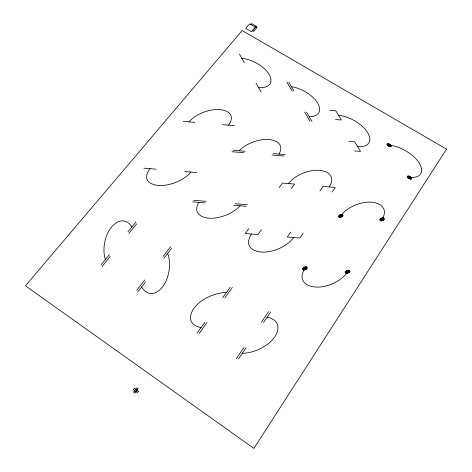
<?xml version="1.0" encoding="UTF-8"?>
<svg xmlns="http://www.w3.org/2000/svg" width="472" height="472" viewBox="0 0 472 472"><rect width="100%" height="100%" fill="white"/><g stroke="black" fill="none" stroke-linecap="round" stroke-linejoin="round"><path stroke-width="0.71" d="M236.236 358.696L243.871 347.604M261.299 322.276L268.615 311.656M238.496 358.879L246.118 347.787M263.512 322.459L270.81 311.833M303.248 233.209L299.879 238.018L287.277 236.985L290.687 232.177M332.129 191.98L335.303 187.449L323.113 186.44L319.904 190.971M199.284 333.315L207.072 322.512M224.843 297.856L232.301 287.507M197.054 333.132L204.848 322.335M222.66 297.679L230.13 287.33M261.358 229.77L257.859 234.566L245.245 233.534L248.785 228.737M291.36 188.611L294.652 184.086L282.451 183.077L279.117 187.596M136.691 290.31L144.709 280.002M163.041 256.449L170.734 246.567M137.535 292.215L145.559 281.89M163.896 258.284L171.59 248.384M101.25 264.656L109.398 254.632M128.006 231.74L135.824 222.123M102.052 266.515L110.2 256.473M128.815 233.528L136.632 223.893M255.393 27.146L251.523 31.748L245.764 28.408L249.647 23.83L256.072 27.523L256.839 26.603L251.629 23.6L250.856 24.514M192.547 201.874L204.972 202.895M233.953 205.285L246.36 206.311M329.934 110.306L335.745 110.796L341.362 119.994L335.521 119.51M183.124 121.357L194.96 122.342M222.56 124.649L234.383 125.635M348.796 141.382L354.714 141.871L360.543 151.423L354.596 150.928M233.133 150.279L245.139 151.276M273.135 153.601L285.123 154.598M231.994 151.724L244.012 152.721M272.037 155.052L284.038 156.049M143.942 168.197L156.161 169.206M184.658 171.572L196.871 172.581M193.762 200.329L206.175 201.349M235.127 203.739L247.523 204.76M135.676 389.223L137.039 390.208M134.544 390.769L135.912 391.748M288.746 82.169L294.021 91.078M306.558 112.242L312.027 121.475M286.84 82.01L292.103 90.913M304.617 112.076L310.074 121.316M239.398 54.085L244.331 62.711M256.042 83.19L261.158 92.129M267.099 317.237A20.048 19.576 28.3 0 1 272.981 319.314A9.458 9.186 26.1 0 1 277.919 329.013A19.901 19.387 21.1 0 1 274.922 336.648A31.04 30.22 14.4 0 1 268.946 343.162A46.586 45.141 7.4 0 1 249.133 352.56A31.093 30.361 11.2 0 1 242.372 353.233M201.042 327.603A19.783 19.128 -9.1 0 1 195.166 325.503A9.44 9.157 -13.5 0 1 190.641 315.792A19.889 19.358 -9.1 0 1 193.992 308.304A31.211 30.538 -5 0 1 200.169 302.021A47.418 46.763 1.9 0 1 219.787 293.171A31.128 30.426 0.1 0 1 226.353 292.563M167.702 253.387A30.639 28.379 -17.5 0 1 169.171 259.287A46.569 42.917 -19.9 0 1 166.734 279.4A30.78 28.585 -18.6 0 1 162.539 286.917A19.677 18.384 -18.2 0 1 156.279 292.315A9.369 8.803 -18.8 0 1 145.459 291.436A19.623 18.426 -16.2 0 1 141.641 286.929M105.398 259.559A30.403 27.936 -16.3 0 1 104.129 253.635A45.69 42.173 -13.8 0 1 107.262 234.041A30.261 27.736 -15.3 0 1 111.593 226.961A19.293 17.582 -15.8 0 1 117.782 221.964A9.115 8.26 -15.5 0 1 128.195 222.819A19.346 17.541 -17.1 0 1 131.847 227.014M347.61 271.884A29.996 27.671 22.6 0 1 342.159 277.89A44.958 41.406 19.7 0 1 323.603 286.504A30.031 27.801 22 0 1 314.96 287.005A19.299 17.954 23.4 0 1 307.077 284.716A9.198 8.602 23.9 0 1 302.127 275.495A19.441 18.119 25.8 0 1 304.9 268.397M293.578 237.499A29.299 26.933 10.4 0 1 288.014 243.275A43.996 40.244 8.3 0 1 269.447 251.535A29.352 27.046 9.4 0 1 260.91 252.001A18.851 17.47 9.7 0 1 253.204 249.776A8.986 8.366 9.2 0 1 248.602 240.885A18.963 17.659 11.4 0 1 251.558 234.053M240.065 205.792A28.827 26.054 1.1 0 1 235.658 209.804A43.33 38.905 -0.1 0 1 217.09 217.734A28.892 26.149 0.1 0 1 208.653 218.158A18.555 16.886 -0.2 0 1 201.119 216.005A8.844 8.083 -1.3 0 1 196.848 207.42A18.65 17.075 0.4 0 1 198.883 202.394M190.765 172.073A28.479 25.116 -4.8 0 1 185.006 177.425A42.828 37.5 -5.4 0 1 166.451 185.036A28.556 25.199 -5.6 0 1 158.114 185.431A18.343 16.266 -6.2 0 1 150.745 183.337A8.75 7.782 -7.2 0 1 146.78 175.047A18.432 16.443 -6.1 0 1 150.055 168.705M382.066 219.374A18.656 16.567 22.7 0 0 384.414 212.772A8.862 7.847 23.7 0 0 379.317 204.317A18.786 16.715 24.1 0 0 371.788 202.211A29.618 26.467 25.1 0 0 363.629 202.618A45.194 40.551 27.1 0 0 346.029 210.406A29.647 26.597 24.9 0 0 340.772 215.969M288.551 183.578A28.898 25.972 15.7 0 1 293.92 178.221A43.979 39.648 17.8 0 1 311.532 170.746A28.857 25.86 16.3 0 1 319.597 170.368A18.314 16.325 15.7 0 1 326.966 172.416A8.643 7.664 15.7 0 1 331.727 180.581A18.207 16.166 14.5 0 1 329.208 186.947M239.221 150.78A28.338 25.228 7.4 0 1 243.463 147.063A43.07 38.551 8.9 0 1 261.081 139.877A28.285 25.128 8.1 0 1 269.058 139.529A17.96 15.865 8 0 1 276.267 141.517A8.478 7.452 8.3 0 1 280.722 149.412A17.865 15.7 7.2 0 1 279.005 154.09M189.042 121.853A27.919 24.408 1 0 1 194.588 116.879A42.403 37.317 1.9 0 1 212.199 109.97A27.86 24.326 1.7 0 1 220.088 109.646A17.688 15.358 1.9 0 1 227.15 111.587A8.348 7.216 2.4 0 1 231.309 119.215A17.6 15.198 1.4 0 1 228.472 125.139M389.17 145.228A28.509 24.615 21.5 0 1 397.041 146.886A43.412 37.772 22.1 0 1 414.038 156.893A28.591 24.674 22.2 0 1 419.136 162.887A18.219 15.641 22.6 0 1 421.608 169.46A8.649 7.399 23.3 0 1 416.87 176.729A18.131 15.476 22.4 0 1 409.513 177.549M338.548 115.38A27.836 24.037 15.1 0 1 346.265 117.003A42.374 36.881 15.3 0 1 362.738 126.697A27.907 24.107 15.8 0 1 367.582 132.502A17.777 15.287 16.4 0 1 369.818 138.851A8.437 7.233 17.2 0 1 364.909 145.86A17.694 15.122 16.5 0 1 357.617 146.633M309.231 116.749A17.34 14.732 10.8 0 0 314.564 115.947A8.26 7.045 11.3 0 0 319.627 109.185A17.423 14.886 10.5 0 0 317.615 103.043A27.358 23.458 9.7 0 0 313.013 97.433A41.56 35.872 8.9 0 0 297.041 88.034A27.305 23.388 9.1 0 0 291.413 86.677M258.591 87.645A17.051 14.307 5.9 0 0 265.754 86.948A8.124 6.844 6.2 0 0 270.963 80.423A17.139 14.455 5.4 0 0 269.17 74.487A26.922 22.762 4.6 0 0 264.792 69.048A40.911 34.786 3.6 0 0 249.299 59.932A26.874 22.686 4.1 0 0 241.859 58.386M409.967 177.714L409.082 177.289L409.967 177.714M410.416 177.879C408.233 179.03 408.628 175.2 410.416 177.879M410.864 178.05L410.581 178.487A1.097 0.944 23.6 0 1 410.138 178.534A1.723 1.481 23.6 0 1 409.655 178.434L408.616 177.814A1.723 1.481 23.6 0 1 408.309 177.448A1.168 1.003 23.5 0 1 408.156 177.024L408.451 176.611A1.097 0.944 23.6 0 1 408.894 176.558A1.723 1.481 23.6 0 1 409.371 176.664L410.41 177.277A1.723 1.481 23.6 0 1 410.717 177.649A1.097 0.944 23.7 0 1 410.864 178.05M411.318 178.215L410.935 178.799A1.469 1.263 23.7 0 1 410.345 178.864A2.295 1.971 23.6 0 1 409.702 178.729L408.321 177.903A2.295 1.971 23.5 0 1 407.908 177.413A1.558 1.339 23.5 0 1 407.702 176.847L408.097 176.298A1.469 1.263 23.5 0 1 408.687 176.233A2.295 1.976 23.6 0 1 409.33 176.369L410.711 177.189A2.301 1.976 23.7 0 1 411.118 177.678A1.469 1.263 23.7 0 1 411.318 178.215M411.767 178.381L411.289 179.112A1.835 1.575 23.7 0 1 410.551 179.195A2.867 2.466 23.6 0 1 409.749 179.024L408.02 177.991A2.867 2.466 23.5 0 1 407.507 177.383A1.947 1.67 23.5 0 1 407.248 176.675L407.743 175.985A1.835 1.575 23.5 0 1 408.481 175.903A2.873 2.472 23.6 0 1 409.283 176.074L411.012 177.1A2.873 2.472 23.7 0 1 411.525 177.714A1.835 1.575 23.7 0 1 411.767 178.381M390.055 145.547C387.907 146.656 388.314 142.963 390.055 145.547M390.491 145.712L390.208 146.131A1.074 0.914 19.9 0 1 389.772 146.178A1.681 1.434 19.9 0 1 389.3 146.078L388.285 145.482A1.681 1.434 19.8 0 1 387.99 145.128A1.139 0.973 19.8 0 1 387.842 144.721L388.137 144.32A1.074 0.914 19.8 0 1 388.574 144.273A1.681 1.434 19.8 0 1 389.046 144.373L390.055 144.969A1.681 1.434 19.9 0 1 390.356 145.323A1.074 0.914 19.9 0 1 390.491 145.712M390.934 145.872L390.55 146.432A1.434 1.221 19.9 0 1 389.972 146.497A2.242 1.912 19.9 0 1 389.341 146.361L387.99 145.565A2.242 1.912 19.8 0 1 387.595 145.093A1.522 1.298 19.8 0 1 387.4 144.55L387.795 144.019A1.434 1.221 19.8 0 1 388.373 143.96A2.242 1.912 19.8 0 1 389.005 144.09L390.35 144.886A2.242 1.912 19.9 0 1 390.751 145.358A1.434 1.221 19.9 0 1 390.934 145.872M391.376 146.031L390.899 146.739A1.788 1.528 19.9 0 1 390.173 146.816A2.802 2.389 19.9 0 1 389.382 146.65L387.695 145.653A2.802 2.384 19.8 0 1 387.199 145.063A1.9 1.617 19.8 0 1 386.957 144.379L387.453 143.718A1.788 1.528 19.8 0 1 388.173 143.641A2.802 2.395 19.8 0 1 388.963 143.807L390.645 144.804A2.802 2.395 19.9 0 1 391.141 145.394A1.788 1.528 19.9 0 1 391.376 146.031M389.612 145.388L388.751 144.981L389.612 145.388M382.526 219.279L381.606 219.48L382.526 219.279M382.987 219.179C381.069 221.698 380.857 217.562 382.987 219.179M348.088 271.778C347.085 273.123 346.991 270.928 348.088 271.778M348.566 271.671C346.554 274.362 346.371 269.972 348.566 271.671M341.232 215.875C340.253 217.132 340.176 215.067 341.232 215.875M341.698 215.775C339.734 218.294 339.58 214.164 341.698 215.775M305.384 268.291C304.351 269.63 304.292 267.441 305.384 268.291M305.868 268.185C303.803 270.863 303.685 266.485 305.868 268.185M446.541 149.158L253.889 448.4L25.458 285.814L242.177 30.527L446.541 149.158M138.042 388.839L134.904 393.117L133.541 392.132L136.679 387.86L138.042 388.839M138.367 391.294L137.364 392.663L133.222 389.677L134.225 388.314L138.367 391.294M255.883 26.733L252.496 30.751L253.653 31.423L257.033 27.394L255.883 26.733M346.879 270.58L346.023 271.111A3.044 2.797 28.4 0 0 345.48 271.713A2.065 1.894 28.2 0 0 345.203 272.462L345.728 273.329A1.941 1.782 28 0 0 346.513 273.559A3.038 2.791 27.8 0 0 347.368 273.506L349.203 272.657A3.038 2.791 27.8 0 0 349.746 272.061A1.941 1.782 28 0 0 350.006 271.353L349.492 270.444A1.941 1.782 28.2 0 0 348.708 270.214A3.044 2.797 28.4 0 0 347.852 270.267L346.879 270.58M347.026 270.839L346.342 271.27A2.437 2.236 28.3 0 0 345.905 271.748A1.652 1.516 28.2 0 0 345.687 272.35L346.106 273.04A1.552 1.428 28 0 0 346.737 273.223A2.431 2.236 27.9 0 0 347.416 273.182L348.885 272.503A2.431 2.23 27.9 0 0 349.321 272.025A1.552 1.428 28 0 0 349.528 271.459L349.115 270.733A1.552 1.428 28.2 0 0 348.489 270.55A2.437 2.236 28.3 0 0 347.805 270.586L347.026 270.839M347.174 271.105L346.66 271.424A1.823 1.676 28.3 0 0 346.33 271.783A1.239 1.139 28.2 0 0 346.165 272.232L346.483 272.751A1.162 1.068 28 0 0 346.955 272.887A1.823 1.676 27.9 0 0 347.469 272.857L348.566 272.35A1.823 1.676 27.9 0 0 348.891 271.99A1.162 1.068 28.1 0 0 349.05 271.565L348.737 271.017A1.162 1.068 28.2 0 0 348.271 270.887A1.823 1.676 28.3 0 0 347.758 270.91L347.174 271.105M383.618 220.105L381.866 220.896A2.944 2.608 24.9 0 1 381.04 220.937A1.882 1.67 25 0 1 380.279 220.725L379.753 219.911A2 1.77 25.1 0 1 380.001 219.203A2.95 2.614 25.3 0 1 380.515 218.648L382.273 217.857A2.95 2.614 25.3 0 1 383.093 217.816A1.882 1.664 25.2 0 1 383.854 218.029L384.367 218.884A1.882 1.664 25 0 1 384.131 219.545A2.944 2.608 24.9 0 1 383.618 220.105M305.85 268.857L304.729 269.365A1.811 1.687 21.3 0 1 304.216 269.394A1.156 1.08 21.4 0 1 303.75 269.258L303.443 268.739A1.227 1.145 21.5 0 1 303.62 268.291A1.811 1.693 21.7 0 1 303.956 267.931L305.071 267.423A1.811 1.693 21.7 0 1 305.585 267.394A1.156 1.08 21.6 0 1 306.057 267.53L306.352 268.078A1.156 1.08 21.5 0 1 306.186 268.497A1.811 1.687 21.3 0 1 305.85 268.857M306.163 269.01L304.676 269.689A2.413 2.254 21.2 0 1 303.986 269.73A1.54 1.44 21.3 0 1 303.366 269.547L302.959 268.857A1.64 1.528 21.6 0 1 303.195 268.255A2.419 2.26 21.7 0 1 303.643 267.777L305.13 267.099A2.419 2.254 21.8 0 1 305.815 267.063A1.54 1.44 21.7 0 1 306.44 267.24L306.829 267.972A1.54 1.44 21.5 0 1 306.611 268.533A2.413 2.254 21.3 0 1 306.163 269.01M306.481 269.17L304.617 270.013A3.015 2.814 21.2 0 1 303.762 270.067A1.929 1.799 21.3 0 1 302.977 269.837L302.469 268.969A2.047 1.912 21.6 0 1 302.764 268.22A3.021 2.82 21.8 0 1 303.325 267.624L305.183 266.774A3.021 2.82 21.9 0 1 306.039 266.727A1.929 1.799 21.7 0 1 306.824 266.951L307.313 267.86A1.929 1.799 21.5 0 1 307.036 268.568A3.015 2.814 21.2 0 1 306.481 269.17M381.482 218.394L380.827 218.79A2.36 2.089 25.2 0 0 380.414 219.238A1.599 1.416 25.1 0 0 380.214 219.804L380.638 220.453A1.504 1.333 25 0 0 381.246 220.625A2.354 2.089 24.9 0 0 381.907 220.595L383.311 219.958A2.354 2.089 24.9 0 0 383.718 219.51A1.504 1.333 25 0 0 383.907 218.978L383.494 218.294A1.504 1.333 25.2 0 0 382.886 218.129A2.36 2.089 25.2 0 0 382.231 218.158L381.482 218.394M381.63 218.642L381.14 218.937A1.77 1.569 25.2 0 0 380.827 219.273A1.198 1.062 25.1 0 0 380.68 219.698L380.993 220.188A1.127 1.003 25 0 0 381.453 220.312A1.764 1.563 25 0 0 381.948 220.288L382.998 219.81A1.764 1.563 25 0 0 383.305 219.48A1.127 0.997 25.1 0 0 383.447 219.079L383.14 218.565A1.127 1.003 25.1 0 0 382.686 218.436A1.77 1.569 25.2 0 0 382.19 218.465L381.63 218.642M340.064 214.748L339.232 215.244A2.932 2.637 20.8 0 0 338.701 215.798A1.988 1.788 20.6 0 0 338.436 216.506L338.943 217.321A1.87 1.681 20.5 0 0 339.698 217.533A2.926 2.631 20.4 0 0 340.53 217.492L342.306 216.701A2.926 2.626 20.4 0 0 342.837 216.141A1.87 1.676 20.6 0 0 343.085 215.48L342.595 214.624A1.87 1.681 20.7 0 0 341.834 214.412A2.926 2.631 20.8 0 0 341.008 214.453L340.064 214.748M340.206 214.99L339.539 215.391A2.342 2.106 20.7 0 0 339.114 215.834A1.587 1.428 20.6 0 0 338.902 216.4L339.309 217.049A1.493 1.345 20.5 0 0 339.917 217.22A2.342 2.106 20.4 0 0 340.577 217.185L341.999 216.554A2.342 2.1 20.5 0 0 342.424 216.105A1.493 1.345 20.6 0 0 342.625 215.58L342.229 214.896A1.493 1.345 20.7 0 0 341.622 214.725A2.342 2.106 20.8 0 0 340.961 214.76L340.206 214.99M340.347 215.238L339.846 215.533A1.758 1.581 20.7 0 0 339.527 215.869A1.192 1.074 20.6 0 0 339.368 216.294L339.675 216.778A1.121 1.009 20.5 0 0 340.129 216.908A1.758 1.575 20.5 0 0 340.625 216.884L341.693 216.406A1.752 1.575 20.5 0 0 342.011 216.076A1.121 1.009 20.6 0 0 342.159 215.674L341.864 215.161A1.121 1.009 20.7 0 0 341.409 215.037A1.758 1.581 20.7 0 0 340.914 215.061L340.347 215.238"/></g></svg>
